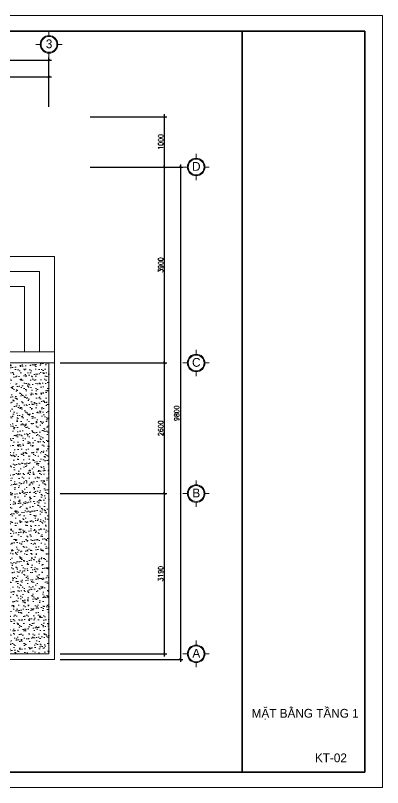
# Model space of a CAD drawing. Header units: millimetres. Extents: x -529782 to -142003, y -492574 to -273331.
# Drawn here: x -427246 to -419932, y -294879 to -279510 of the extents above; entities that cross this region are included whole.
import ezdxf
from ezdxf.enums import TextEntityAlignment as Align

# ---------------------------------------------------------------- set-up
doc = ezdxf.new("R2010")
doc.units = ezdxf.units.MM
doc.header["$LTSCALE"] = 500
doc.header["$MEASUREMENT"] = 0
doc.header["$PDMODE"] = 3
doc.linetypes.add('CENTER', pattern=[2, 1.25, -0.25, 0.25, -0.25])
doc.layers.get('0').update_dxf_attribs({"linetype": 'CONTINUOUS', "lineweight": 13})
doc.layers.get('Defpoints').update_dxf_attribs({"color": 255, "linetype": 'CONTINUOUS', "lineweight": 13})
for name, color, linetype, lineweight in [('1.cat 30', 30, 'CONTINUOUS', 35), ('2.thay 145', 145, 'CONTINUOUS', 18), ('3.manh 08', 8, 'CONTINUOUS', 9), ('4.dim 08', 8, 'CONTINUOUS', 13), ('7.tim 67', 67, 'CENTER', 9), ('9.text \xad white', 7, 'CONTINUOUS', 15), ('CA.dim 08', 251, 'CONTINUOUS', 13)]:
    doc.layers.add(name, color=color, linetype=linetype, lineweight=lineweight)
doc.styles.add('CA.JSC1', font='')
doc.styles.get("Standard").update_dxf_attribs({"font": 'txt.shx', "width": 0.9})
doc.styles.get('CA.JSC1').set_extended_font_data('.VnAvantH')
doc.dimstyles.new('CA 50', dxfattribs={"dimscale": 0, "dimtxt": 100, "dimasz": 50, "dimexe": 50, "dimexo": 0, "dimgap": 25, "dimtad": 1, "dimdec": 0, "dimzin": 0, "dimdsep": 46, "dimtxsty": 'Standard', "dimblk": 'ARCHTICK', "dimcen": 0.09, "dimdle": 50, "dimclrd": 256, "dimclre": 256, "dimclrt": 7, "dimadec": 0, "dimazin": 0, "dimtfac": 1, "dimtdec": 0, "dimtix": 1, "dimtmove": 2, "dimatfit": 3, "dimldrblk": 'DOT', "dimfxl": 1, "dimtolj": 1, "dimtzin": 0, "dimarcsym": 0})

# ---------------------------------------------------------------- blocks, each defined once
blk = doc.blocks.new('_ArchTick')
at = {"color": 1, "linetype": 'ByBlock', "const_width": 0.150000081}
blk.add_lwpolyline([(-0.5000002699998731, -0.5000002699998731), (0.5000002699998731, 0.5000002699998731)], dxfattribs=at)
blk = doc.blocks.new('*D2012')
at = {"layer": '7.tim 67', "linetype": 'Continuous', "lineweight": -2, "transparency": 16777216}
for p, q in [((-426355.4299233011, -289027.5207308844), (-424227.846643279, -289027.5207308844)), ((-424277.846643279, -292267.5207308844), (-424277.846643279, -288977.5207308844)), ((-426355.4299233011, -292217.5207308844), (-424227.846643279, -292217.5207308844))]:
    blk.add_line(p, q, dxfattribs=at)
at = {"layer": 'Defpoints', "color": 0, "linetype": 'Continuous', "transparency": 16777216}
for p in [(-426355.4299233011, -289027.5207308844), (-424277.846643279, -289027.5207308844), (-426355.4299233011, -292217.5207308844)]:
    blk.add_point(p, dxfattribs=at)
at = {"layer": '7.tim 67', "linetype": 'Continuous', "lineweight": -2, "transparency": 16777216, "xscale": 50, "yscale": 50, "zscale": 50}
for p, rotation in [((-424277.846643279, -289027.5207308844), 90), ((-424277.846643279, -292217.5207308844), 270)]:
    blk.add_blockref('_ArchTick', p, dxfattribs=dict(at, rotation=rotation))
at = {"layer": '7.tim 67', "color": 7, "linetype": 'Continuous', "transparency": 16777216, "insert": (-424352.846643279, -290622.5207308845), "char_height": 100, "attachment_point": 5, "rotation": 90}
blk.add_mtext('\\A1;3190', dxfattribs=at)
blk = doc.blocks.new('_DOT')
at = {"color": 1, "linetype": 'ByBlock'}
blk.add_line((-0.5, 0), (-1, 0), dxfattribs=at)
at = {"color": 1, "linetype": 'ByBlock', "const_width": 0.5}
blk.add_lwpolyline([(-0.25, 0, 1), (0.25, 0, 1)], format="xyb", close=True, dxfattribs=at)
blk = doc.blocks.new('*D2013')
at = {"layer": '7.tim 67', "linetype": 'Continuous', "lineweight": -2, "transparency": 16777216}
for p, q in [((-426355.4299233011, -286427.5207308845), (-424227.846643279, -286427.5207308845)), ((-424277.846643279, -289077.5207308844), (-424277.846643279, -286377.5207308845)), ((-426355.4299233011, -289027.5207308844), (-424227.846643279, -289027.5207308844))]:
    blk.add_line(p, q, dxfattribs=at)
at = {"layer": 'Defpoints', "color": 0, "linetype": 'Continuous', "transparency": 16777216}
for p in [(-426355.4299233011, -286427.5207308845), (-424277.846643279, -286427.5207308845), (-426355.4299233011, -289027.5207308844)]:
    blk.add_point(p, dxfattribs=at)
at = {"layer": '7.tim 67', "linetype": 'Continuous', "lineweight": -2, "transparency": 16777216, "xscale": 50, "yscale": 50, "zscale": 50}
for p, rotation in [((-424277.846643279, -286427.5207308845), 90), ((-424277.846643279, -289027.5207308844), 270)]:
    blk.add_blockref('_ArchTick', p, dxfattribs=dict(at, rotation=rotation))
at = {"layer": '7.tim 67', "color": 7, "linetype": 'Continuous', "transparency": 16777216, "insert": (-424352.846643279, -287727.5207308845), "char_height": 100, "attachment_point": 5, "rotation": 90}
blk.add_mtext('\\A1;2600', dxfattribs=at)
blk = doc.blocks.new('*D2014')
at = {"layer": '7.tim 67', "linetype": 'Continuous', "lineweight": -2, "transparency": 16777216}
for p, q in [((-424277.846643279, -286477.5207308845), (-424277.846643279, -282477.5207308844)), ((-425755.4299233011, -282527.5207308844), (-424227.846643279, -282527.5207308844)), ((-426355.4299233011, -286427.5207308845), (-424227.846643279, -286427.5207308845))]:
    blk.add_line(p, q, dxfattribs=at)
at = {"layer": 'Defpoints', "color": 0, "linetype": 'Continuous', "transparency": 16777216}
for p in [(-425755.4299233011, -282527.5207308844), (-424277.846643279, -282527.5207308844), (-426355.4299233011, -286427.5207308845)]:
    blk.add_point(p, dxfattribs=at)
at = {"layer": '7.tim 67', "linetype": 'Continuous', "lineweight": -2, "transparency": 16777216, "xscale": 50, "yscale": 50, "zscale": 50}
for p, rotation in [((-424277.846643279, -282527.5207308844), 90), ((-424277.846643279, -286427.5207308845), 270)]:
    blk.add_blockref('_ArchTick', p, dxfattribs=dict(at, rotation=rotation))
at = {"layer": '7.tim 67', "color": 7, "linetype": 'Continuous', "transparency": 16777216, "insert": (-424352.846643279, -284477.5207308845), "char_height": 100, "attachment_point": 5, "rotation": 90}
blk.add_mtext('\\A1;3900', dxfattribs=at)
blk = doc.blocks.new('*D2015')
at = {"layer": '7.tim 67', "linetype": 'Continuous', "lineweight": -2, "transparency": 16777216}
for p, q in [((-425755.4299233011, -281527.5207308844), (-424227.846643279, -281527.5207308844)), ((-424277.846643279, -282577.5207308844), (-424277.846643279, -281477.5207308844)), ((-425755.4299233011, -282527.5207308844), (-424227.846643279, -282527.5207308844))]:
    blk.add_line(p, q, dxfattribs=at)
at = {"layer": 'Defpoints', "color": 0, "linetype": 'Continuous', "transparency": 16777216}
for p in [(-425755.4299233011, -281527.5207308844), (-424277.846643279, -281527.5207308844), (-425755.4299233011, -282527.5207308844)]:
    blk.add_point(p, dxfattribs=at)
at = {"layer": '7.tim 67', "linetype": 'Continuous', "lineweight": -2, "transparency": 16777216, "xscale": 50, "yscale": 50, "zscale": 50}
for p, rotation in [((-424277.846643279, -281527.5207308844), 90), ((-424277.846643279, -282527.5207308844), 270)]:
    blk.add_blockref('_ArchTick', p, dxfattribs=dict(at, rotation=rotation))
at = {"layer": '7.tim 67', "color": 7, "linetype": 'Continuous', "transparency": 16777216, "insert": (-424352.846643279, -282027.5207308845), "char_height": 100, "attachment_point": 5, "rotation": 90}
blk.add_mtext('\\A1;1000', dxfattribs=at)
blk = doc.blocks.new('*D2016')
at = {"layer": '7.tim 67', "linetype": 'Continuous', "lineweight": -2, "transparency": 16777216}
for p, q in [((-423958.5113587886, -282477.5207308844), (-423958.5113587886, -292377.5207308844)), ((-425755.4299233011, -282527.5207308844), (-423908.5113587886, -282527.5207308844)), ((-426355.4299233011, -292327.5207308844), (-423908.5113587886, -292327.5207308844))]:
    blk.add_line(p, q, dxfattribs=at)
at = {"layer": 'Defpoints', "color": 0, "linetype": 'Continuous', "transparency": 16777216}
for p in [(-425755.4299233011, -282527.5207308844), (-426355.4299233011, -292327.5207308844), (-423958.5113587886, -292327.5207308844)]:
    blk.add_point(p, dxfattribs=at)
at = {"layer": '7.tim 67', "linetype": 'Continuous', "lineweight": -2, "transparency": 16777216, "xscale": 50, "yscale": 50, "zscale": 50}
for p, rotation in [((-423958.5113587886, -282527.5207308844), 90), ((-423958.5113587886, -292327.5207308844), 270)]:
    blk.add_blockref('_ArchTick', p, dxfattribs=dict(at, rotation=rotation))
at = {"layer": '7.tim 67', "color": 7, "linetype": 'Continuous', "transparency": 16777216, "insert": (-424033.5113587886, -287427.5207308845), "char_height": 100, "attachment_point": 5, "rotation": 90}
blk.add_mtext('\\A1;9800', dxfattribs=at)
blk = doc.blocks.new('*D2018')
at = {"layer": '7.tim 67', "linetype": 'Continuous', "lineweight": -2, "transparency": 16777216}
for p, q in [((-432328.2814957089, -280734.1740279035), (-426528.2814957089, -280734.1740279035)), ((-432278.2814957089, -281329.4340041786), (-432278.2814957089, -280684.1740279035)), ((-426578.2814957089, -281329.4340041786), (-426578.2814957089, -280684.1740279035))]:
    blk.add_line(p, q, dxfattribs=at)
at = {"layer": 'Defpoints', "color": 0, "linetype": 'Continuous', "transparency": 16777216}
for p in [(-426578.2814957089, -280734.1740279035), (-432278.2814957089, -281329.4340041786), (-426578.2814957089, -281329.4340041786)]:
    blk.add_point(p, dxfattribs=at)
at = {"layer": '7.tim 67', "linetype": 'Continuous', "lineweight": -2, "transparency": 16777216, "xscale": 50, "yscale": 50, "zscale": 50, "rotation": 180}
blk.add_blockref('_ArchTick', (-432278.2814957089, -280734.1740279035), dxfattribs=at)
at = {"layer": '7.tim 67', "linetype": 'Continuous', "lineweight": -2, "transparency": 16777216, "xscale": 50, "yscale": 50, "zscale": 50}
blk.add_blockref('_ArchTick', (-426578.2814957089, -280734.1740279035), dxfattribs=at)
at = {"layer": '7.tim 67', "color": 7, "linetype": 'Continuous', "transparency": 16777216, "insert": (-429428.2814957089, -280659.1740279035), "char_height": 100, "attachment_point": 5}
blk.add_mtext('\\A1;5700', dxfattribs=at)
blk = doc.blocks.new('*D2019')
at = {"layer": '7.tim 67', "linetype": 'Continuous', "lineweight": -2, "transparency": 16777216}
for p, q in [((-437528.2814957089, -280399.4888450787), (-426528.2814957089, -280399.4888450787)), ((-437478.2814957089, -281066.1790927197), (-437478.2814957089, -280349.4888450787)), ((-426578.2814957089, -281066.1790927197), (-426578.2814957089, -280349.4888450787))]:
    blk.add_line(p, q, dxfattribs=at)
at = {"layer": 'Defpoints', "color": 0, "linetype": 'Continuous', "transparency": 16777216}
for p in [(-426578.2814957089, -280399.4888450787), (-437478.2814957089, -281066.1790927197), (-426578.2814957089, -281066.1790927197)]:
    blk.add_point(p, dxfattribs=at)
at = {"layer": '7.tim 67', "linetype": 'Continuous', "lineweight": -2, "transparency": 16777216, "xscale": 50, "yscale": 50, "zscale": 50, "rotation": 180}
blk.add_blockref('_ArchTick', (-437478.2814957089, -280399.4888450787), dxfattribs=at)
at = {"layer": '7.tim 67', "linetype": 'Continuous', "lineweight": -2, "transparency": 16777216, "xscale": 50, "yscale": 50, "zscale": 50}
blk.add_blockref('_ArchTick', (-426578.2814957089, -280399.4888450787), dxfattribs=at)
at = {"layer": '7.tim 67', "color": 7, "linetype": 'Continuous', "transparency": 16777216, "insert": (-432528.2814957089, -280474.4888450787), "char_height": 100, "attachment_point": 5}
blk.add_mtext('\\A1;10900', dxfattribs=at)
blk = doc.blocks.new('A$C41BA5761')
at = {"layer": '2.thay 145'}
blk.add_lwpolyline([(839.9994073519047, 524.9998310285737, -3898660.642287513), (839.9994073521084, 525.0001542164828, 1.154242490888426e-06), (839.9994073524431, 524.9999926225864, 1.154242490888426e-06)], format="xyb", dxfattribs=at)
at = {"layer": '3.manh 08'}
for p, q in [((524.9994049160159, 1050.000159478077), (524.9994049160159, 875.0001713204256)), ((174.9994048396911, 525.0001523148676), (-0.000583361616008915, 525.0001523148676)), ((874.9994049923262, 525.0001523148676), (1049.999393193633, 525.0001523148676)), ((524.9994049160159, 0.0001831847475841641), (524.9994049160159, 175.000171342399))]:
    blk.add_line(p, q, dxfattribs=at)
blk.add_arc((524.9994049160159, 525.0001713313977), 349.9999999890093, 359.9999968883953, 359.9999381014106, dxfattribs=at)
blk = doc.blocks.new('khung co loan')
at = {"layer": '1.cat 30'}
blk.add_lwpolyline([(1158.281703106128, -14553.47590842255), (1158.281703106128, -303.4759079545038), (20658.28170374641, -303.4759079545038), (20658.28170374641, -14553.47590842255)], close=True, dxfattribs=at)
blk.add_lwpolyline([(18298.08122972515, -303.4759079552605), (18298.08122972515, -14553.47590842255)], dxfattribs=at)
at = {"layer": '3.manh 08'}
blk.add_lwpolyline([(0, -14850.00000048772), (21000.00000000023, -14850.00000048772), (21000.00000000023, -4.877219907939434e-07), (0, -4.877219907939434e-07)], close=True, dxfattribs=at)

msp = doc.modelspace()

# ---------------------------------------------------------------- hatches: boundary and pattern name
at = {"layer": 'CA.dim 08'}
h = msp.add_hatch(dxfattribs=at)
h.set_pattern_fill('AR-SAND', color=256, scale=75, style=0)
h.set_pattern_definition([(37.50000000000001, (-146123.5924993914, 15368.81805302692), (-4.724501858220612, 144.5117826759869), [0, -114, 0, -127.5, 0, -121.875]), (7.499999999999999, (-146123.5924993914, 15368.81805302692), (132.7332528950795, 211.6609548922305), [0, -61.49999999999999, 0, -102.75, 0, -39.375]), (327.5, (-146215.8424993914, 15368.81805302692), (233.5606396313621, 0.4244290152723373), [0, -37.5, 0, -135, 0, -176.25]), (317.5, (-146215.8424993914, 15368.81805302692), (225.459495342922, 65.82566737006869), [0, -18.75, 0, -88.5, 0, -101.25])])
h.paths.add_polyline_path([(-427468.2814957088, -286427.5207308845), (-427468.2814957089, -292217.5207308844), (-426578.2814957089, -292217.5207308844), (-426578.2814957089, -286427.5207308845)])

# ---------------------------------------------------------------- linework, layer by layer
at = {"layer": '4.dim 08'}
for points in [[(-432168.2814957089, -284307.5207308844), (-426468.2814957089, -284307.5207308844), (-426468.2814957089, -286207.5207308845)], [(-432168.2814957089, -284607.5207308844), (-426768.2814957089, -284607.5207308844), (-426768.2814957089, -286207.5207308845)], [(-432168.2814957089, -284907.5207308844), (-427068.2814957089, -284907.5207308844), (-427068.2814957089, -286207.5207308845)]]:
    msp.add_lwpolyline(points, dxfattribs=at)
at = {"layer": 'CA.dim 08'}
for p, q in [((-427468.2814957089, -286207.5207308845), (-426468.2814957089, -286207.5207308845)), ((-426468.2814957089, -286207.5207308845), (-426468.2814957089, -292327.5207308844)), ((-427468.2814957089, -286427.5207308845), (-426468.2814957089, -286427.5207308845)), ((-426578.2814957089, -286427.5207308845), (-426578.2814957089, -292217.5207308844)), ((-427468.2814957089, -292217.5207308844), (-426578.2814957089, -292217.5207308844)), ((-427468.2814957089, -292327.5207308844), (-426468.2814957089, -292327.5207308844))]:
    msp.add_line(p, q, dxfattribs=at)

# ---------------------------------------------------------------- block references
at = {"layer": '2.thay 145'}
for name, p, xscale, yscale, zscale in [('khung co loan', (-441665.9518479283, -279510.4103375495), 1.034937242569868, 1.034937242628075, 1.034937242583367), ('A$C41BA5761', (-426840.781198167, -280349.4889366711), 0.5, 0.5, 0.5), ('A$C41BA5761', (-423908.5110671078, -282790.0208070418), 0.5, 0.5, 0.5), ('A$C41BA5761', (-423908.5110671078, -286690.0208070419), 0.5, 0.5, 0.5), ('A$C41BA5761', (-423908.5110671078, -289290.0208070418), 0.5, 0.5, 0.5), ('A$C41BA5761', (-423908.5110671078, -292480.0208070418), 0.5, 0.5, 0.5)]:
    msp.add_blockref(name, p, dxfattribs=dict(at, xscale=xscale, yscale=yscale, zscale=zscale))

# ---------------------------------------------------------------- texts
at = {"layer": '9.text \xad white', "style": 'CA.JSC1'}
for s, p in [('3', (-426575.5311791864, -280075.2389147911)), ('d', (-423643.2610481273, -282515.7707851619)), ('c', (-423643.2610481273, -286415.7707851619)), ('b', (-423643.2610481273, -289015.7707851619)), ('a', (-423643.2610481273, -292205.7707851619))]:
    msp.add_text(s, height=174.9999882000658, dxfattribs=at).set_placement(p, align=Align.MIDDLE)
msp.add_text('mÆt b»ng tÇng 1', height=175.0000000057414, dxfattribs=at).set_placement((-422540.5501796249, -293488.6775890496))
msp.add_text('kt-02', height=175.0000000057414, dxfattribs=at).set_placement((-420961.1837258125, -294375.1120094879), align=Align.CENTER)

# ---------------------------------------------------------------- dimensions: what is measured, and where the dimension line sits
at = {"layer": '7.tim 67', "color": 9, "linetype": 'Continuous'}
dim = msp.add_linear_dim(base=(-426578.2814957089, -280399.4888450787), p1=(-437478.2814957089, -281066.1790927197), p2=(-426578.2814957089, -281066.1790927197), dimstyle='CA 50', override={"dimscale": 1}, dxfattribs=at)
dim.commit()
dim.dimension.update_dxf_attribs({"geometry": '*D2019', "text_midpoint": (-432528.2814957089, -280474.4888450787), "dimtype": 160})
dim = msp.add_linear_dim(base=(-426578.2814957089, -280734.1740279035), p1=(-432278.2814957089, -281329.4340041786), p2=(-426578.2814957089, -281329.4340041786), dimstyle='CA 50', override={"dimscale": 1}, dxfattribs=at)
dim.commit()
dim.dimension.update_dxf_attribs({"geometry": '*D2018', "text_midpoint": (-429428.2814957089, -280659.1740279035)})
for base, p1, p2, picture, middle in [((-424277.846643279, -281527.5207308844), (-425755.4299233011, -282527.5207308844), (-425755.4299233011, -281527.5207308844), '*D2015', (-424352.846643279, -282027.5207308845)), ((-424277.846643279, -282527.5207308844), (-426355.4299233011, -286427.5207308845), (-425755.4299233011, -282527.5207308844), '*D2014', (-424352.846643279, -284477.5207308845)), ((-423958.5113587886, -292327.5207308844), (-425755.4299233011, -282527.5207308844), (-426355.4299233011, -292327.5207308844), '*D2016', (-424033.5113587886, -287427.5207308845)), ((-424277.846643279, -286427.5207308845), (-426355.4299233011, -289027.5207308844), (-426355.4299233011, -286427.5207308845), '*D2013', (-424352.846643279, -287727.5207308845)), ((-424277.846643279, -289027.5207308844), (-426355.4299233011, -292217.5207308844), (-426355.4299233011, -289027.5207308844), '*D2012', (-424352.846643279, -290622.5207308845))]:
    dim = msp.add_linear_dim(base=base, p1=p1, p2=p2, angle=90, dimstyle='CA 50', override={"dimscale": 1}, dxfattribs=at)
    dim.commit()
    dim.dimension.update_dxf_attribs({"geometry": picture, "text_midpoint": middle})

doc.saveas('drawing.dxf')
